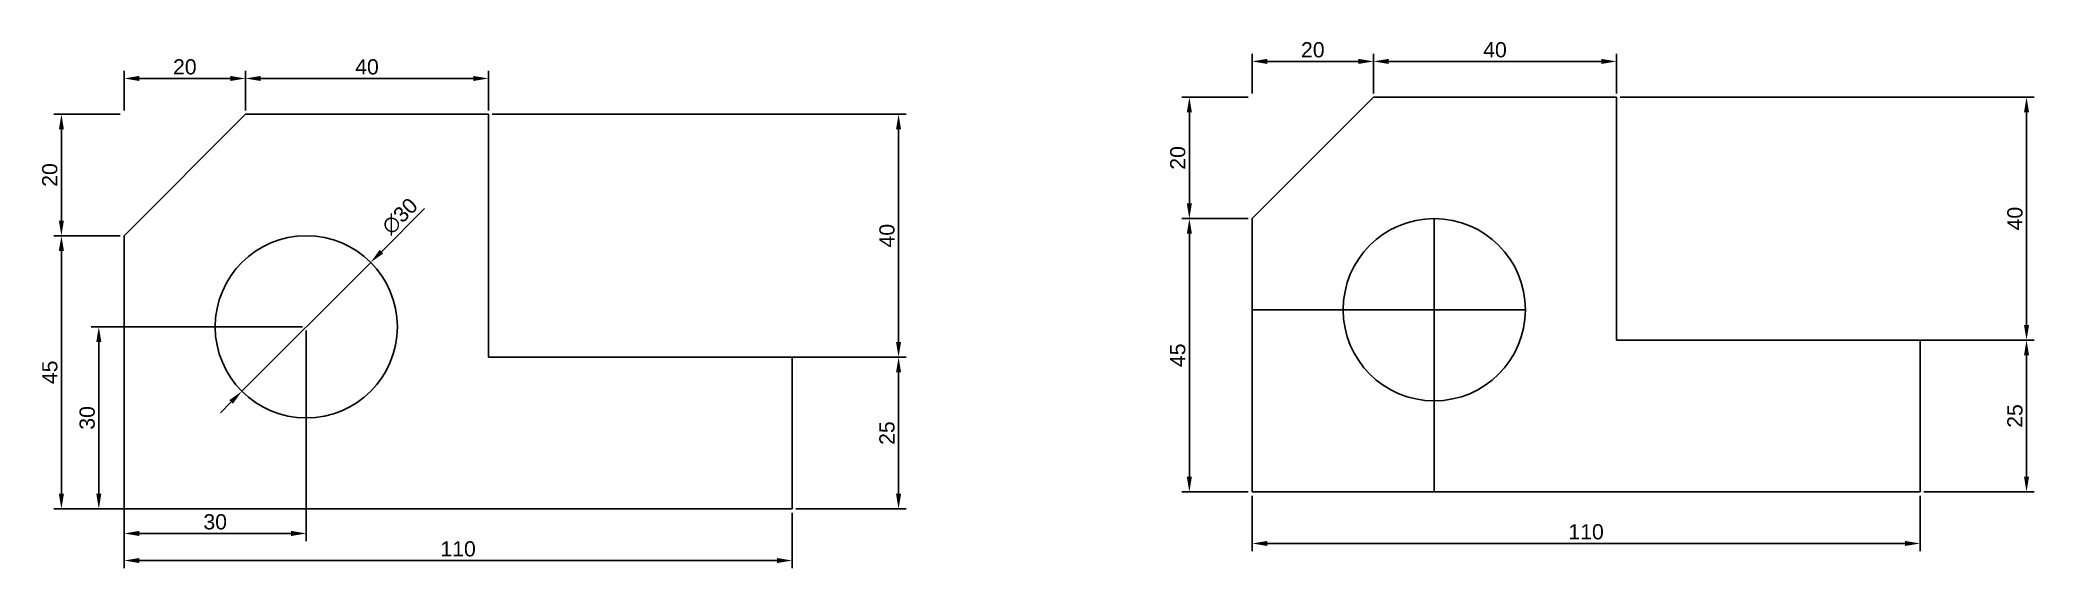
# Model space of a CAD drawing. Header units: millimetres. Extents: x -14 to 315, y -10 to 77.
import ezdxf

# ---------------------------------------------------------------- set-up
doc = ezdxf.new("R2010")
doc.units = ezdxf.units.MM
doc.styles.get("Standard").update_dxf_attribs({"font": 'arial.ttf'})
doc.dimstyles.new('ISO-25', dxfattribs={"dimtxt": 2.5, "dimasz": 2.5, "dimexe": 1.25, "dimexo": 0.625, "dimtad": 1, "dimtxsty": 'Standard', "dimcen": 2.5, "dimadec": 0, "dimazin": 0, "dimtfac": 1, "dimtmove": 0, "dimatfit": 3, "dimfxl": 1, "dimarcsym": 0})

# ---------------------------------------------------------------- blocks, each defined once
blk = doc.blocks.new('*D1')
at = {"color": 0, "lineweight": -2, "transparency": 16777216}
for p, q in [((49.48, 49.48), (42.37, 42.37)), ((19.39, 19.39), (40.61, 40.61)), ((17.63, 17.63), (15.86, 15.86))]:
    blk.add_line(p, q, dxfattribs=at)
at = {"color": 0, "transparency": 16777216}
for points in [[(42.08, 42.67), (42.67, 42.08), (40.61, 40.61)], [(17.33, 17.92), (17.92, 17.33), (19.39, 19.39)]]:
    blk.add_solid(points, dxfattribs=at)
at = {"layer": 'Defpoints', "color": 0, "transparency": 16777216}
for p in [(40.61, 40.61), (19.39, 19.39)]:
    blk.add_point(p, dxfattribs=at)
at = {"color": 0, "transparency": 16777216, "insert": (45.41, 48.2), "char_height": 2.5, "attachment_point": 5, "rotation": 45}
blk.add_mtext('∅30', dxfattribs=at)
blk = doc.blocks.new('*D2')
at = {"color": 0, "lineweight": -2, "transparency": 16777216}
for p, q in [((20, 65.62), (20, 72.14)), ((22.5, 70.89), (57.5, 70.89)), ((60, 65.62), (60, 72.14))]:
    blk.add_line(p, q, dxfattribs=at)
at = {"color": 0, "transparency": 16777216}
for points in [[(22.5, 71.31), (22.5, 70.47), (20, 70.89)], [(57.5, 71.31), (57.5, 70.47), (60, 70.89)]]:
    blk.add_solid(points, dxfattribs=at)
at = {"layer": 'Defpoints', "color": 0, "transparency": 16777216}
for p in [(60, 70.89), (20, 65), (60, 65)]:
    blk.add_point(p, dxfattribs=at)
at = {"color": 0, "transparency": 16777216, "insert": (40, 72.79), "char_height": 2.5, "attachment_point": 5}
blk.add_mtext('40', dxfattribs=at)
blk = doc.blocks.new('*D3')
at = {"color": 0, "lineweight": -2, "transparency": 16777216}
for p, q in [((60.63, 65), (128.78, 65)), ((127.53, 27.5), (127.53, 62.5)), ((60.63, 25), (128.78, 25))]:
    blk.add_line(p, q, dxfattribs=at)
at = {"color": 0, "transparency": 16777216}
for points in [[(127.11, 62.5), (127.94, 62.5), (127.53, 65)], [(127.11, 27.5), (127.94, 27.5), (127.53, 25)]]:
    blk.add_solid(points, dxfattribs=at)
at = {"layer": 'Defpoints', "color": 0, "transparency": 16777216}
for p in [(60, 65), (127.53, 65), (60, 25)]:
    blk.add_point(p, dxfattribs=at)
at = {"color": 0, "transparency": 16777216, "insert": (125.63, 45), "char_height": 2.5, "attachment_point": 5, "rotation": 90}
blk.add_mtext('40', dxfattribs=at)
blk = doc.blocks.new('*D4')
at = {"color": 0, "lineweight": -2, "transparency": 16777216}
for p, q in [((110.63, 25), (128.78, 25)), ((127.53, 22.5), (127.53, 2.5)), ((110.63, 0), (128.78, 0))]:
    blk.add_line(p, q, dxfattribs=at)
at = {"color": 0, "transparency": 16777216}
for points in [[(127.11, 22.5), (127.94, 22.5), (127.53, 25)], [(127.11, 2.5), (127.94, 2.5), (127.53, 0)]]:
    blk.add_solid(points, dxfattribs=at)
at = {"layer": 'Defpoints', "color": 0, "transparency": 16777216}
for p in [(110, 25), (110, 0), (127.53, 0)]:
    blk.add_point(p, dxfattribs=at)
at = {"color": 0, "transparency": 16777216, "insert": (125.63, 12.5), "char_height": 2.5, "attachment_point": 5, "rotation": 90}
blk.add_mtext('25', dxfattribs=at)
blk = doc.blocks.new('*D5')
at = {"color": 0, "lineweight": -2, "transparency": 16777216}
for p, q in [((0, -0.62), (0, -9.74)), ((110, -0.62), (110, -9.74)), ((2.5, -8.49), (107.5, -8.49))]:
    blk.add_line(p, q, dxfattribs=at)
at = {"color": 0, "transparency": 16777216}
for points in [[(2.5, -8.07), (2.5, -8.9), (0, -8.49)], [(107.5, -8.07), (107.5, -8.9), (110, -8.49)]]:
    blk.add_solid(points, dxfattribs=at)
at = {"layer": 'Defpoints', "color": 0, "transparency": 16777216}
for p in [(0, 0), (110, 0), (110, -8.49)]:
    blk.add_point(p, dxfattribs=at)
at = {"color": 0, "transparency": 16777216, "insert": (55, -6.58), "char_height": 2.5, "attachment_point": 5}
blk.add_mtext('110', dxfattribs=at)
blk = doc.blocks.new('*D6')
at = {"color": 0, "lineweight": -2, "transparency": 16777216}
for p, q in [((-0.63, 45), (-11.57, 45)), ((-10.32, 2.5), (-10.32, 42.5)), ((-0.63, 0), (-11.57, 0))]:
    blk.add_line(p, q, dxfattribs=at)
at = {"color": 0, "transparency": 16777216}
for points in [[(-10.74, 42.5), (-9.91, 42.5), (-10.32, 45)], [(-10.74, 2.5), (-9.91, 2.5), (-10.32, 0)]]:
    blk.add_solid(points, dxfattribs=at)
at = {"layer": 'Defpoints', "color": 0, "transparency": 16777216}
for p in [(-10.32, 45), (0, 45), (0, 0)]:
    blk.add_point(p, dxfattribs=at)
at = {"color": 0, "transparency": 16777216, "insert": (-12.22, 22.5), "char_height": 2.5, "attachment_point": 5, "rotation": 90}
blk.add_mtext('45', dxfattribs=at)
blk = doc.blocks.new('*D7')
at = {"color": 0, "lineweight": -2, "transparency": 16777216}
for p, q in [((-0.62, 65), (-11.57, 65)), ((-10.32, 47.5), (-10.32, 62.5)), ((-0.62, 45), (-11.57, 45))]:
    blk.add_line(p, q, dxfattribs=at)
at = {"color": 0, "transparency": 16777216}
for points in [[(-10.74, 62.5), (-9.91, 62.5), (-10.32, 65)], [(-10.74, 47.5), (-9.91, 47.5), (-10.32, 45)]]:
    blk.add_solid(points, dxfattribs=at)
at = {"layer": 'Defpoints', "color": 0, "transparency": 16777216}
for p in [(-10.32, 65), (0, 65), (0, 45)]:
    blk.add_point(p, dxfattribs=at)
at = {"color": 0, "transparency": 16777216, "insert": (-12.23, 55), "char_height": 2.5, "attachment_point": 5, "rotation": 90}
blk.add_mtext('20', dxfattribs=at)
blk = doc.blocks.new('*D8')
at = {"color": 0, "lineweight": -2, "transparency": 16777216}
for p, q in [((29.38, 30), (-5.41, 30)), ((-4.16, 27.5), (-4.16, 2.5)), ((29.38, 0), (-5.41, 0))]:
    blk.add_line(p, q, dxfattribs=at)
at = {"color": 0, "transparency": 16777216}
for points in [[(-4.58, 27.5), (-3.75, 27.5), (-4.16, 30)], [(-4.58, 2.5), (-3.75, 2.5), (-4.16, 0)]]:
    blk.add_solid(points, dxfattribs=at)
at = {"layer": 'Defpoints', "color": 0, "transparency": 16777216}
for p in [(30, 30), (30, 0), (-4.16, 0)]:
    blk.add_point(p, dxfattribs=at)
at = {"color": 0, "transparency": 16777216, "insert": (-6.07, 15), "char_height": 2.5, "attachment_point": 5, "rotation": 90}
blk.add_mtext('30', dxfattribs=at)
blk = doc.blocks.new('*D9')
at = {"color": 0, "lineweight": -2, "transparency": 16777216}
for p, q in [((0, 29.38), (0, -5.28)), ((30, 29.38), (30, -5.28)), ((27.5, -4.03), (2.5, -4.03))]:
    blk.add_line(p, q, dxfattribs=at)
at = {"color": 0, "transparency": 16777216}
for points in [[(2.5, -3.61), (2.5, -4.45), (0, -4.03)], [(27.5, -3.61), (27.5, -4.45), (30, -4.03)]]:
    blk.add_solid(points, dxfattribs=at)
at = {"layer": 'Defpoints', "color": 0, "transparency": 16777216}
for p in [(0, 30), (30, 30), (0, -4.03)]:
    blk.add_point(p, dxfattribs=at)
at = {"color": 0, "transparency": 16777216, "insert": (15, -2.13), "char_height": 2.5, "attachment_point": 5}
blk.add_mtext('30', dxfattribs=at)
blk = doc.blocks.new('*D10')
at = {"color": 0, "lineweight": -2, "transparency": 16777216}
for p, q in [((0, 65.62), (0, 72.14)), ((17.5, 70.89), (2.5, 70.89)), ((20, 65.62), (20, 72.14))]:
    blk.add_line(p, q, dxfattribs=at)
at = {"color": 0, "transparency": 16777216}
for points in [[(2.5, 71.31), (2.5, 70.47), (0, 70.89)], [(17.5, 71.31), (17.5, 70.47), (20, 70.89)]]:
    blk.add_solid(points, dxfattribs=at)
at = {"layer": 'Defpoints', "color": 0, "transparency": 16777216}
for p in [(0, 70.89), (0, 65), (20, 65)]:
    blk.add_point(p, dxfattribs=at)
at = {"color": 0, "transparency": 16777216, "insert": (10, 72.79), "char_height": 2.5, "attachment_point": 5}
blk.add_mtext('20', dxfattribs=at)
blk = doc.blocks.new('*D20')
at = {"color": 0, "lineweight": -2, "transparency": 16777216}
for p, q in [((205.74, 68.43), (205.74, 74.95)), ((208.24, 73.7), (243.24, 73.7)), ((245.74, 68.43), (245.74, 74.95))]:
    blk.add_line(p, q, dxfattribs=at)
at = {"color": 0, "transparency": 16777216}
for points in [[(208.24, 74.12), (208.24, 73.28), (205.74, 73.7)], [(243.24, 74.12), (243.24, 73.28), (245.74, 73.7)]]:
    blk.add_solid(points, dxfattribs=at)
at = {"layer": 'Defpoints', "color": 0, "transparency": 16777216}
for p in [(245.74, 73.7), (205.74, 67.81), (245.74, 67.81)]:
    blk.add_point(p, dxfattribs=at)
at = {"color": 0, "transparency": 16777216, "insert": (225.74, 75.6), "char_height": 2.5, "attachment_point": 5}
blk.add_mtext('40', dxfattribs=at)
blk = doc.blocks.new('*D12')
at = {"color": 0, "lineweight": -2, "transparency": 16777216}
for p, q in [((246.36, 67.81), (314.51, 67.81)), ((313.26, 30.31), (313.26, 65.31)), ((246.36, 27.81), (314.51, 27.81))]:
    blk.add_line(p, q, dxfattribs=at)
at = {"color": 0, "transparency": 16777216}
for points in [[(312.85, 65.31), (313.68, 65.31), (313.26, 67.81)], [(312.85, 30.31), (313.68, 30.31), (313.26, 27.81)]]:
    blk.add_solid(points, dxfattribs=at)
at = {"layer": 'Defpoints', "color": 0, "transparency": 16777216}
for p in [(245.74, 67.81), (313.26, 67.81), (245.74, 27.81)]:
    blk.add_point(p, dxfattribs=at)
at = {"color": 0, "transparency": 16777216, "insert": (311.36, 47.81), "char_height": 2.5, "attachment_point": 5, "rotation": 90}
blk.add_mtext('40', dxfattribs=at)
blk = doc.blocks.new('*D13')
at = {"color": 0, "lineweight": -2, "transparency": 16777216}
for p, q in [((296.36, 27.81), (314.51, 27.81)), ((313.26, 25.31), (313.26, 5.31)), ((296.36, 2.81), (314.51, 2.81))]:
    blk.add_line(p, q, dxfattribs=at)
at = {"color": 0, "transparency": 16777216}
for points in [[(312.85, 25.31), (313.68, 25.31), (313.26, 27.81)], [(312.85, 5.31), (313.68, 5.31), (313.26, 2.81)]]:
    blk.add_solid(points, dxfattribs=at)
at = {"layer": 'Defpoints', "color": 0, "transparency": 16777216}
for p in [(295.74, 27.81), (295.74, 2.81), (313.26, 2.81)]:
    blk.add_point(p, dxfattribs=at)
at = {"color": 0, "transparency": 16777216, "insert": (311.36, 15.31), "char_height": 2.5, "attachment_point": 5, "rotation": 90}
blk.add_mtext('25', dxfattribs=at)
blk = doc.blocks.new('*D14')
at = {"color": 0, "lineweight": -2, "transparency": 16777216}
for p, q in [((185.74, 2.18), (185.74, -6.93)), ((295.74, 2.18), (295.74, -6.93)), ((188.24, -5.68), (293.24, -5.68))]:
    blk.add_line(p, q, dxfattribs=at)
at = {"color": 0, "transparency": 16777216}
for points in [[(188.24, -5.26), (188.24, -6.09), (185.74, -5.68)], [(293.24, -5.26), (293.24, -6.09), (295.74, -5.68)]]:
    blk.add_solid(points, dxfattribs=at)
at = {"layer": 'Defpoints', "color": 0, "transparency": 16777216}
for p in [(185.74, 2.81), (295.74, 2.81), (295.74, -5.68)]:
    blk.add_point(p, dxfattribs=at)
at = {"color": 0, "transparency": 16777216, "insert": (240.74, -3.77), "char_height": 2.5, "attachment_point": 5}
blk.add_mtext('110', dxfattribs=at)
blk = doc.blocks.new('*D15')
at = {"color": 0, "lineweight": -2, "transparency": 16777216}
for p, q in [((185.11, 47.81), (174.16, 47.81)), ((175.41, 5.31), (175.41, 45.31)), ((185.11, 2.81), (174.16, 2.81))]:
    blk.add_line(p, q, dxfattribs=at)
at = {"color": 0, "transparency": 16777216}
for points in [[(174.99, 45.31), (175.83, 45.31), (175.41, 47.81)], [(174.99, 5.31), (175.83, 5.31), (175.41, 2.81)]]:
    blk.add_solid(points, dxfattribs=at)
at = {"layer": 'Defpoints', "color": 0, "transparency": 16777216}
for p in [(175.41, 47.81), (185.74, 47.81), (185.74, 2.81)]:
    blk.add_point(p, dxfattribs=at)
at = {"color": 0, "transparency": 16777216, "insert": (173.51, 25.31), "char_height": 2.5, "attachment_point": 5, "rotation": 90}
blk.add_mtext('45', dxfattribs=at)
blk = doc.blocks.new('*D16')
at = {"color": 0, "lineweight": -2, "transparency": 16777216}
for p, q in [((185.11, 67.81), (174.16, 67.81)), ((175.41, 50.31), (175.41, 65.31)), ((185.11, 47.81), (174.16, 47.81))]:
    blk.add_line(p, q, dxfattribs=at)
at = {"color": 0, "transparency": 16777216}
for points in [[(174.99, 65.31), (175.83, 65.31), (175.41, 67.81)], [(174.99, 50.31), (175.83, 50.31), (175.41, 47.81)]]:
    blk.add_solid(points, dxfattribs=at)
at = {"layer": 'Defpoints', "color": 0, "transparency": 16777216}
for p in [(175.41, 67.81), (185.74, 67.81), (185.74, 47.81)]:
    blk.add_point(p, dxfattribs=at)
at = {"color": 0, "transparency": 16777216, "insert": (173.51, 57.81), "char_height": 2.5, "attachment_point": 5, "rotation": 90}
blk.add_mtext('20', dxfattribs=at)
blk = doc.blocks.new('*D18')
at = {"color": 0, "lineweight": -2, "transparency": 16777216}
for p, q in [((185.74, 68.43), (185.74, 74.95)), ((203.24, 73.7), (188.24, 73.7)), ((205.74, 68.43), (205.74, 74.95))]:
    blk.add_line(p, q, dxfattribs=at)
at = {"color": 0, "transparency": 16777216}
for points in [[(188.24, 74.12), (188.24, 73.28), (185.74, 73.7)], [(203.24, 74.12), (203.24, 73.28), (205.74, 73.7)]]:
    blk.add_solid(points, dxfattribs=at)
at = {"layer": 'Defpoints', "color": 0, "transparency": 16777216}
for p in [(185.74, 73.7), (185.74, 67.81), (205.74, 67.81)]:
    blk.add_point(p, dxfattribs=at)
at = {"color": 0, "transparency": 16777216, "insert": (195.74, 75.6), "char_height": 2.5, "attachment_point": 5}
blk.add_mtext('20', dxfattribs=at)

msp = doc.modelspace()

# ---------------------------------------------------------------- linework, layer by layer
for p, q in [((185.736, 47.81), (205.736, 67.81)), ((245.736, 67.81), (205.736, 67.81)), ((245.736, 27.81), (245.736, 67.81)), ((0, 45), (20, 65)), ((60, 65), (20, 65)), ((60, 25), (60, 65)), ((185.736, 2.81), (185.736, 47.81)), ((215.736, 2.81), (215.736, 47.81)), ((0, 0), (0, 45)), ((185.736, 32.81), (230.736, 32.81)), ((295.736, 27.81), (245.736, 27.81)), ((295.736, 2.81), (295.736, 27.81)), ((110, 25), (60, 25)), ((110, 0), (110, 25)), ((0, 0), (110, 0)), ((185.736, 2.81), (295.736, 2.81))]:
    msp.add_line(p, q)
for centre in [(215.736, 32.81), (30, 30)]:
    msp.add_circle(centre, 15)

# ---------------------------------------------------------------- dimensions: what is measured, and where the dimension line sits
for base, p1, p2, picture, middle in [((185.736, 73.701), (205.736, 67.81), (185.736, 67.81), '*D18', (195.736, 75.602)), ((245.736, 73.701), (205.736, 67.81), (245.736, 67.81), '*D20', (225.736, 75.602)), ((0, 70.891), (20, 65), (0, 65), '*D10', (10, 72.792)), ((60, 70.891), (20, 65), (60, 65), '*D2', (40, 72.792)), ((0, -4.029), (30, 30), (0, 30), '*D9', (15, -2.126)), ((110, -8.486), (0, 0), (110, 0), '*D5', (55, -6.584)), ((295.736, -5.676), (185.736, 2.81), (295.736, 2.81), '*D14', (240.736, -3.774))]:
    dim = msp.add_linear_dim(base=base, p1=p1, p2=p2, dimstyle='ISO-25')
    dim.commit()
    dim.dimension.update_dxf_attribs({"geometry": picture, "text_midpoint": middle})
for base, p1, p2, picture, middle in [((175.411, 67.81), (185.736, 47.81), (185.736, 67.81), '*D16', (173.51, 57.81)), ((313.263, 67.81), (245.736, 27.81), (245.736, 67.81), '*D12', (311.362, 47.81)), ((-10.324, 65), (0, 45), (0, 65), '*D7', (-12.226, 55)), ((127.528, 65), (60, 25), (60, 65), '*D3', (125.626, 45)), ((175.411, 47.81), (185.736, 2.81), (185.736, 47.81), '*D15', (173.515, 25.31)), ((-10.324, 45), (0, 0), (0, 45), '*D6', (-12.221, 22.5)), ((-4.165, 0), (30, 30), (30, 0), '*D8', (-6.067, 15)), ((313.263, 2.81), (295.736, 27.81), (295.736, 2.81), '*D13', (311.362, 15.31)), ((127.528, 0), (110, 25), (110, 0), '*D4', (125.626, 12.5))]:
    dim = msp.add_linear_dim(base=base, p1=p1, p2=p2, angle=90, dimstyle='ISO-25')
    dim.commit()
    dim.dimension.update_dxf_attribs({"geometry": picture, "text_midpoint": middle})
dim = msp.add_diameter_dim_2p(p1=(19.393, 19.393), p2=(40.607, 40.607), dimstyle='ISO-25')
dim.commit()
dim.dimension.update_dxf_attribs({"geometry": '*D1', "text_midpoint": (46.809, 46.809), "dimtype": 163})

doc.saveas('drawing.dxf')
